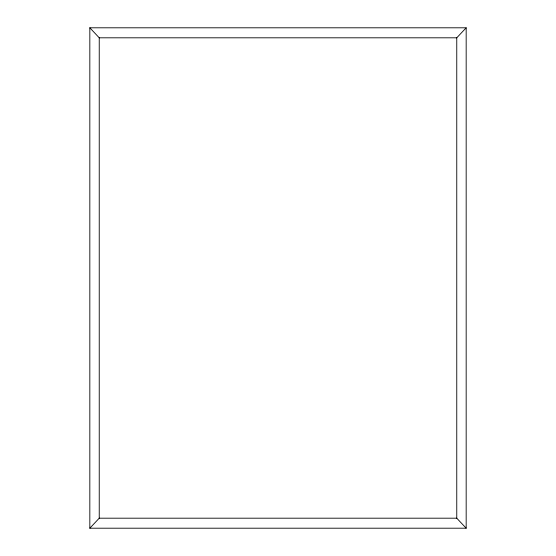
<?xml version="1.0" encoding="UTF-8"?>
<svg xmlns="http://www.w3.org/2000/svg" width="556" height="556" viewBox="0 0 556 556"><rect width="100%" height="100%" fill="white"/><g stroke="black" fill="none" stroke-linecap="round" stroke-linejoin="round"><path stroke-width="0.83" d="M466.171 528.2L456.761 518.192L456.761 37.808L466.171 27.8L89.829 27.8L89.829 528.2L466.171 528.2L466.171 27.8M89.829 528.2L99.239 518.192L99.239 37.808L89.829 27.8M99.239 37.808L456.761 37.808M99.239 518.192L456.761 518.192"/></g></svg>
